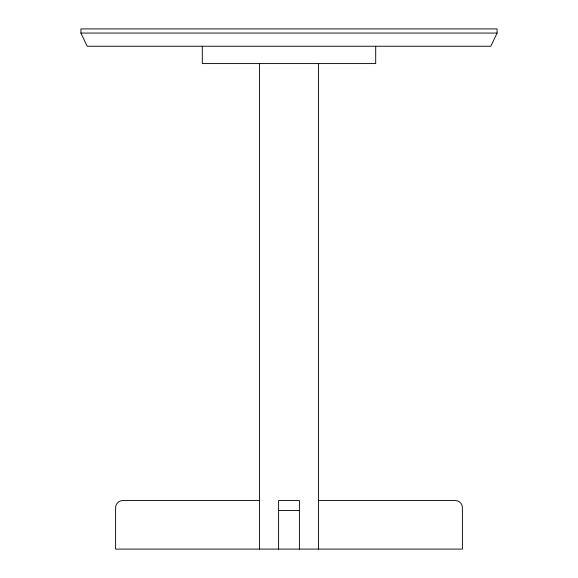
<?xml version="1.0" encoding="UTF-8"?>
<svg xmlns="http://www.w3.org/2000/svg" width="578" height="578" viewBox="0 0 578 578"><rect width="100%" height="100%" fill="white"/><g stroke="black" fill="none" stroke-linecap="round" stroke-linejoin="round"><path stroke-width="0.87" d="M497.08 33.062L490.838 46.24L87.162 46.24L80.92 33.062L80.92 28.9L497.08 28.9L497.08 33.062L80.92 33.062M259.522 500.548L122.753 500.548A7.153 7.153 0 0 0 115.6 507.701L115.6 549.1L462.4 549.1L462.4 507.578A7.03 7.03 0 0 0 455.37 500.548L318.478 500.548M278.596 510.497L299.404 510.497M375.7 46.24L375.7 63.58L202.3 63.58L202.3 46.24M318.478 63.58L318.478 549.1M299.404 549.1L299.404 500.548L278.596 500.548L278.596 549.1M259.522 63.58L259.522 549.1"/></g></svg>
